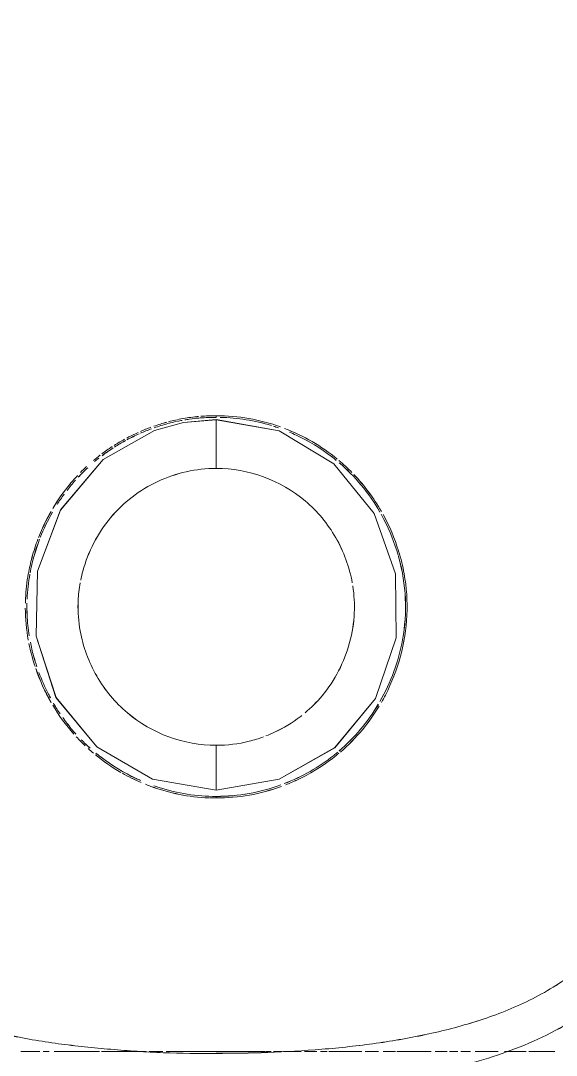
# Model space of a CAD drawing. Header units: millimetres. Extents: x -4000 to 187956, y -58990 to 162485.
# Drawn here: x 2788.2 to 2939.8, y 77824 to 78116.6 of the extents above; entities that cross this region are included whole.
import ezdxf

# ---------------------------------------------------------------- set-up
doc = ezdxf.new("R2010")
doc.units = ezdxf.units.MM
doc.layers.add('P-SANR-FIXT', color=6, linetype='Continuous', lineweight=9)

# ---------------------------------------------------------------- blocks, each defined once
blk = doc.blocks.new('WCPan-SquattingPan-Vitra-ArkitektSeries-5952 - CMPX502N-V873-FFS - TANG 1')
at = {"layer": 'P-SANR-FIXT', "color": 90}
for p, q in [((0, 54.66), (0, 54.89)), ((0, -53.21), (0, -52.99))]:
    blk.add_line(p, q, dxfattribs=at)
at = {"layer": 'P-SANR-FIXT', "color": 254}
for p, q in [((0, 54.43), (0, 54.66)), ((0, -52.99), (0, -52.76)), ((-49.94, -124.95), (-55.34, -124.95)), ((-47.3, -124.95), (-49.02, -124.95)), ((-33.03, -124.95), (-45.86, -124.95)), ((-19.91, -124.95), (-32.45, -124.95)), ((-15.07, -124.95), (-18.93, -124.95)), ((-12.54, -124.95), (-14.16, -124.95)), ((13.84, -124.95), (10.49, -124.95)), ((15.53, -124.95), (14.05, -124.95)), ((18.61, -124.95), (16.22, -124.95)), ((24.06, -124.95), (19.02, -124.95)), ((28.47, -124.95), (24.95, -124.95)), ((31.4, -124.95), (29.53, -124.95)), ((33.54, -124.95), (31.85, -124.95)), ((41.26, -124.95), (36.64, -124.95)), ((45.98, -124.95), (42.18, -124.95)), ((50.8, -124.95), (47.25, -124.95)), ((52.91, -124.95), (51.1, -124.95)), ((59.11, -124.95), (52.97, -124.95)), ((65.41, -124.95), (62.03, -124.95)), ((71.99, -124.95), (69.22, -124.95)), ((76.77, -124.95), (73.28, -124.95)), ((79.82, -124.95), (76.95, -124.95)), ((87.76, -124.95), (81.63, -124.95)), ((95.86, -124.95), (88.55, -124.95))]:
    blk.add_line(p, q, dxfattribs=at)
at = {"layer": 'P-SANR-FIXT', "color": 253}
for p, q in [((0, 40.86), (0, 39.97)), ((10.49, -124.95), (-12.54, -124.95)), ((36.64, -124.95), (33.54, -124.95)), ((60.87, -124.95), (59.11, -124.95)), ((68.38, -124.95), (66.03, -124.95))]:
    blk.add_line(p, q, dxfattribs=at)
at = {"layer": 'P-SANR-FIXT', "color": 250}
blk.add_line((0, -38.3), (0, -39.21), dxfattribs=at)
at = {"layer": 'P-SANR-FIXT', "color": 250, "flags": 128}
for points in [[(0, -51.01), (-18, -47.85), (-33.81, -38.73), (-45.36, -24.77), (-50.98, -7.48), (-50.58, 10.93), (-44.1, 28.22), (-31.97, 42.5), (-17.51, 50.68), (-9.27, 52.94), (0, 53.77)], [(0, 53.77), (17.8, 50.59), (33.31, 41.29), (44.67, 27.2), (50.77, 10.15), (50.96, -7.94), (45.09, -25.06), (33.56, -38.99), (17.83, -47.93), (0, -51.01)]]:
    blk.add_lwpolyline(points, dxfattribs=at)
at = {"layer": 'P-SANR-FIXT', "color": 250}
for points, knots in [([(0, -125.43), (-5, -125.49), (-12.48, -125.39), (-22.41, -124.89), (-29.83, -124.31), (-37.27, -123.6), (-44.72, -122.74), (-50.87, -121.81), (-55.74, -120.91), (-59.33, -120.14), (-62.99, -119.24), (-68.07, -117.83), (-74.48, -115.82), (-81.64, -113.31), (-87.62, -111.02), (-91.77, -109.17), (-94.76, -107.48), (-96.78, -106.05), (-98.24, -104.94), (-99.12, -104.27), (-100.05, -103.57), (-101.25, -102.65), (-103.13, -101.12), (-105.41, -99.11), (-107.97, -96.54), (-110.28, -93.84), (-112.35, -90.87), (-114.24, -87.67), (-115.87, -84.42), (-117.23, -81.3), (-118.22, -78.41), (-118.9, -75.6), (-119.29, -73.25), (-119.54, -71.34), (-119.72, -69.84), (-119.87, -68.43), (-120, -66.8), (-120.06, -64.86), (-120.01, -61.98), (-119.92, -57.74), (-119.79, -51.56), (-119.56, -44.17), (-119.28, -36.03), (-118.95, -27.84), (-118.59, -19.7), (-118.26, -12.58), (-117.96, -6.71), (-117.72, -2.21), (-117.5, 1.64), (-117.31, 4.76), (-117.15, 7.15), (-117.01, 9.49), (-116.84, 12.43), (-116.64, 15.92), (-116.42, 20.03), (-116.07, 25.77), (-115.47, 34.04), (-114.14, 47.68), (-112.11, 67.27), (-110.06, 86.83), (-108.18, 103.26), (-106.67, 115.71), (-105.33, 125.94), (-104.2, 133.91), (-103.34, 139.7), (-102.43, 145.49), (-101.12, 153.5), (-99.34, 163.8), (-97.05, 176.38), (-94.68, 188.88), (-92.31, 201.03), (-90, 212.53), (-87.84, 223.11), (-86.23, 230.87), (-85.05, 236.41), (-83.88, 241.7), (-82.46, 247.76), (-80.84, 254.24), (-78.81, 261.93), (-77.01, 268.32), (-75.69, 273.02), (-75.02, 275.49), (-74.56, 277.26), (-74.15, 278.85), (-73.68, 280.62), (-73.24, 282.3), (-72.87, 283.64), (-72.63, 284.48), (-72.45, 285.02), (-72.3, 285.45), (-72.14, 285.92), (-71.89, 286.73), (-71.61, 287.68), (-71.39, 288.44), (-71.19, 289.15), (-70.99, 289.81), (-70.78, 290.45), (-70.54, 291.12), (-70.31, 291.73), (-70.12, 292.19), (-70, 292.47), (-69.9, 292.68), (-69.81, 292.91), (-69.69, 293.2), (-69.48, 293.73), (-69.21, 294.51), (-68.87, 295.48), (-68.35, 296.82), (-67.67, 298.23), (-66.81, 299.51), (-66.22, 300.25), (-65.73, 300.82), (-65.18, 301.4), (-64.39, 302.23), (-62.85, 303.76), (-60.28, 306.11), (-57.41, 308.36), (-55.05, 309.93), (-53.28, 310.94), (-51.51, 311.78), (-49.1, 312.78), (-45.97, 313.77), (-42.63, 314.54), (-40.15, 315), (-38.69, 315.25), (-37.21, 315.49), (-35.25, 315.76), (-31.89, 316.08), (-27.44, 316.33), (-22.03, 316.49), (-17.03, 316.62), (-12.49, 316.73), (-6.63, 316.75), (-2.57, 316.65), (0, 316.53)], [-1, -1, -1, -1, -0.97619, -0.964286, -0.952381, -0.940476, -0.928571, -0.916667, -0.910714, -0.904762, -0.89881, -0.892857, -0.880952, -0.869048, -0.857143, -0.845238, -0.833333, -0.821429, -0.815476, -0.8125, -0.809524, -0.803571, -0.797619, -0.785714, -0.77381, -0.761905, -0.75, -0.738095, -0.72619, -0.714286, -0.702381, -0.690476, -0.678571, -0.672619, -0.666667, -0.660714, -0.654762, -0.642857, -0.630952, -0.619048, -0.607143, -0.595238, -0.583333, -0.571429, -0.559524, -0.547619, -0.541667, -0.535714, -0.529762, -0.526786, -0.52381, -0.520833, -0.517857, -0.511905, -0.505952, -0.5, -0.488095, -0.47619, -0.464286, -0.452381, -0.446429, -0.440476, -0.434524, -0.431548, -0.428571, -0.425595, -0.422619, -0.416667, -0.410714, -0.404762, -0.39881, -0.392857, -0.386905, -0.380952, -0.377976, -0.375, -0.369048, -0.363095, -0.357143, -0.345238, -0.339286, -0.33631, -0.333333, -0.330357, -0.327381, -0.321429, -0.315476, -0.309524, -0.303571, -0.297619, -0.291667, -0.285714, -0.279762, -0.27381, -0.267857, -0.261905, -0.255952, -0.25, -0.244048, -0.241071, -0.239583, -0.238095, -0.236607, -0.235119, -0.232143, -0.22619, -0.220238, -0.214286, -0.202381, -0.196429, -0.193452, -0.190476, -0.1875, -0.184524, -0.178571, -0.166667, -0.154762, -0.14881, -0.142857, -0.136905, -0.130952, -0.119048, -0.107143, -0.10119, -0.098214, -0.095238, -0.089286, -0.083333, -0.071429, -0.059524, -0.047619, -0.035714, -0.02381, 0, 0, 0, 0]), ([(0, 316.53), (2.91, 316.53), (6.67, 316.6), (12.05, 316.65), (15.78, 316.63), (19.02, 316.59), (22.17, 316.52), (26.02, 316.39), (29.65, 316.18), (32.43, 315.97), (35.05, 315.73), (38.5, 315.34), (42.85, 314.56), (47.23, 313.39), (53.07, 311.22), (57.92, 308.47), (61.86, 305.25), (64.35, 302.67), (66.36, 299.98), (67.87, 297.39), (69.31, 294.3), (71.09, 289.58), (72.44, 284.94), (74.31, 278.18), (75.35, 274.37), (76.39, 270.55), (77.43, 266.66), (78.4, 262.95), (79.53, 258.6), (80.69, 254.04), (81.77, 249.7), (82.65, 246.14), (83.4, 243.03), (84.12, 240.03), (84.75, 237.34), (85.32, 234.92), (85.95, 232.21), (86.76, 228.63), (87.71, 224.41), (88.64, 220.17), (89.87, 214.52), (91.35, 207.46), (93.07, 198.97), (94.73, 190.45), (96.86, 179.12), (99.36, 165), (102.12, 148.02), (104.65, 131.02), (106.98, 113.9), (109.11, 96.69), (111.04, 79.52), (112.5, 65.22), (113.57, 53.77), (114.33, 45.2), (115.05, 36.59), (115.7, 28.28), (116.28, 20.25), (116.81, 12.5), (117.3, 4.87), (117.66, -1.27), (117.9, -5.54), (118.03, -7.95), (118.14, -10.07), (118.26, -12.37), (118.42, -15.62), (118.57, -18.8), (118.75, -23.01), (118.92, -26.99), (119.12, -32.14), (119.32, -37.75), (119.51, -43.34), (119.65, -47.98), (119.77, -51.91), (119.89, -56.33), (119.96, -59.45), (119.98, -61.38), (119.99, -62.74), (119.98, -64.61), (119.93, -66.83), (119.8, -69.14), (119.54, -71.59), (119.12, -74.24), (118.24, -78.27), (116.41, -83.83), (112.76, -90.72), (107.63, -97.17), (101.68, -102.53), (95.49, -106.82), (88.77, -110.51), (81.78, -113.58), (72.42, -116.94), (60.19, -120.15), (47.82, -122.31), (37.67, -123.57), (27.33, -124.56), (14.48, -125.28), (4.67, -125.43), (0, -125.43)], [0, 0, 0, 0, 0.014706, 0.022059, 0.029412, 0.033088, 0.036765, 0.044118, 0.051471, 0.055147, 0.058824, 0.066176, 0.073529, 0.080882, 0.088235, 0.102941, 0.110294, 0.117647, 0.125, 0.132353, 0.139706, 0.147059, 0.161765, 0.165441, 0.169118, 0.172794, 0.176471, 0.180147, 0.183824, 0.191176, 0.198529, 0.205882, 0.213235, 0.220588, 0.227941, 0.231618, 0.235294, 0.242647, 0.25, 0.257353, 0.264706, 0.279412, 0.294118, 0.308824, 0.323529, 0.352941, 0.382353, 0.411765, 0.441176, 0.470588, 0.5, 0.529412, 0.544118, 0.558824, 0.573529, 0.588235, 0.601103, 0.613971, 0.626838, 0.639706, 0.64614, 0.649357, 0.652574, 0.659007, 0.665441, 0.678309, 0.684743, 0.691176, 0.69761, 0.704044, 0.707261, 0.710478, 0.713695, 0.716912, 0.723346, 0.726562, 0.729779, 0.736213, 0.742647, 0.749081, 0.755515, 0.761949, 0.768382, 0.78125, 0.794118, 0.806985, 0.819853, 0.832721, 0.845588, 0.858456, 0.871324, 0.897059, 0.922794, 0.935662, 0.948529, 0.974265, 1, 1, 1, 1]), ([(0, 41.15), (0, 41.3), (0, 41.95), (0, 44.06), (0, 48.22), (0, 51.92), (0, 53.77)], [0.1111111, 0.1111111, 0.1111111, 0.1111111, 0.2222222, 0.4444444, 0.7222222, 1, 1, 1, 1]), ([(-38.37, 8.4), (-38.2, 9.26), (-37.33, 12.88), (-34.93, 19.03), (-30.2, 26.21), (-24, 32.15), (-14.21, 38.05), (-5.7, 40), (0, 39.97)], [0.562003, 0.562003, 0.562003, 0.562003, 0.5833333, 0.6527778, 0.7222222, 0.7916667, 0.8611111, 1, 1, 1, 1]), ([(0, 39.97), (9.11, 40.02), (22.74, 35), (33.05, 22.57), (35.95, 16.35), (36.73, 14.21)], [0, 0, 0, 0, 0.2222222, 0.3333333, 0.3888889, 0.3888889, 0.3888889, 0.3888889]), ([(38.67, 6.73), (39.06, 4.22), (39.38, -1.18), (38.06, -9.36), (34.93, -17.36), (31.78, -22.14), (29.95, -24.33)], [0.4517712, 0.4517712, 0.4517712, 0.4517712, 0.5138889, 0.5833333, 0.6527778, 0.7222222, 0.7222222, 0.7222222, 0.7222222]), ([(0, -38.3), (-9.11, -38.35), (-22.74, -33.33), (-34.52, -19.12), (-38.63, -7.91), (-39.19, -0.71), (-39.12, 1.92)], [0, 0, 0, 0, 0.2222222, 0.3333333, 0.4444444, 0.5087572, 0.5087572, 0.5087572, 0.5087572]), ([(24.23, -29.9), (24.09, -30.01), (21.71, -31.86), (18.34, -33.89), (14.9, -35.35), (14.06, -35.68)], [0.78735206, 0.78735206, 0.78735206, 0.78735206, 0.79166667, 0.86111111, 0.88288344, 0.88288344, 0.88288344, 0.88288344]), ([(0, -51.01), (0, -49.62), (0, -47.56), (0, -45.13), (0, -43.48), (0, -42.06), (0, -40.89), (0, -40), (0, -39.62), (0, -39.48)], [0, 0, 0, 0, 0.2222222, 0.3333333, 0.4444444, 0.5555556, 0.6666667, 0.7777778, 0.8888889, 0.8888889, 0.8888889, 0.8888889]), ([(0, -136.38), (6.8, -136.38), (17.68, -136.15), (32.53, -135.12), (43.7, -133.93), (54.55, -132.3), (65.19, -130.16), (75.88, -127.3), (86.05, -123.75), (96.06, -119.21), (105.49, -113.48), (112.51, -107.69), (117.48, -102.37), (120.89, -97.97), (123.84, -93.23), (127.07, -86.68), (128.74, -81.46), (129.51, -77.95)], [0, 0, 0, 0, 0.142857, 0.214286, 0.285714, 0.357143, 0.428571, 0.5, 0.571429, 0.642857, 0.714286, 0.785714, 0.821429, 0.857143, 0.892857, 0.928571, 1, 1, 1, 1])]:
    blk.add_open_spline(points, degree=3, knots=knots, dxfattribs=at)
at = {"layer": 'P-SANR-FIXT', "color": 253}
for points in [[(-17.65, 51.91), (-16.44, 52.34), (-15.21, 52.72), (-13.96, 53.05)], [(-13.5, 52.7), (-12.75, 52.9), (-12, 53.08), (-11.25, 53.24)], [(-13.46, 53.18), (-12.15, 53.53), (-10.83, 53.82), (-9.49, 54.06)], [(-10.98, 53.3), (-10.54, 53.4), (-10.09, 53.48), (-9.64, 53.57)], [(-9.36, 54.08), (-7.91, 54.34), (-6.45, 54.54), (-4.98, 54.67)], [(-8.9, 53.7), (-8.49, 53.77), (-8.08, 53.83), (-7.66, 53.89)], [(-7.47, 53.92), (-6.59, 54.05), (-5.7, 54.15), (-4.82, 54.23)], [(-4.61, 54.25), (-3.08, 54.38), (-1.54, 54.44), (0, 54.43)], [(-4.4, 54.72), (-2.93, 54.84), (-1.47, 54.9), (0, 54.89)], [(0, 54.89), (6.2, 54.92), (12.37, 53.81), (18.2, 51.72)], [(15.62, 52.1), (10.93, 53.54), (6.06, 54.34), (1.16, 54.42)], [(-25.27, 48.09), (-24.13, 48.69), (-22.98, 49.25), (-21.81, 49.78)], [(-21.48, 50.42), (-20.49, 50.85), (-19.49, 51.25), (-18.48, 51.62)], [(-21.44, 49.94), (-20.41, 50.39), (-19.37, 50.81), (-18.32, 51.19)], [(-17.6, 51.45), (-16.31, 51.9), (-15, 52.3), (-13.68, 52.66)], [(19.36, 51.29), (24.74, 49.21), (29.81, 46.29), (34.27, 42.64)], [(-28.89, 46.5), (-27.94, 47.1), (-26.97, 47.67), (-25.98, 48.21)], [(-28.84, 46.01), (-27.8, 46.66), (-26.75, 47.28), (-25.67, 47.87)], [(-32.42, 44.08), (-31.45, 44.8), (-30.46, 45.5), (-29.44, 46.15)], [(-32.32, 43.59), (-31.3, 44.36), (-30.25, 45.09), (-29.18, 45.79)], [(-34.74, 42.24), (-34.14, 42.74), (-33.53, 43.24), (-32.9, 43.71)], [(34.74, 42.25), (36.02, 41.17), (37.25, 40.03), (38.42, 38.84)], [(-39.08, 37.49), (-38.21, 38.42), (-37.31, 39.32), (-36.38, 40.18)], [(-38.43, 38.84), (-37.87, 39.4), (-37.3, 39.95), (-36.73, 40.49)], [(38.95, 38.29), (41.95, 35.14), (44.58, 31.63), (46.75, 27.85)], [(-42.23, 33.77), (-41.48, 34.75), (-40.69, 35.7), (-39.87, 36.62)], [(-45.04, 29.79), (-44.42, 30.76), (-43.76, 31.72), (-43.08, 32.65)], [(-49.82, 20.43), (-48.84, 22.9), (-47.68, 25.31), (-46.36, 27.62)], [(47.23, 27), (49.03, 23.72), (50.5, 20.26), (51.61, 16.69)], [(-52.7, 10.42), (-52.09, 13.67), (-51.18, 16.87), (-50, 19.96)], [(36.73, 14.21), (37.51, 12.07), (38.11, 9.86), (38.52, 7.62)], [(-53.54, 3.04), (-53.44, 5.42), (-53.17, 7.79), (-52.75, 10.13)], [(-53.2, -8.54), (-53.73, -5.58), (-54.02, -2.57), (-54.05, 0.44)], [(-51.28, -16.07), (-51.99, -13.92), (-52.57, -11.73), (-53.01, -9.52)], [(-46.75, -26.18), (-48.5, -23.14), (-49.95, -19.93), (-51.09, -16.61)], [(29.95, -24.33), (28.5, -26.08), (26.88, -27.7), (25.14, -29.16)], [(-40.33, -35.12), (-42.56, -32.59), (-44.57, -29.85), (-46.3, -26.94)], [(-44.16, -29.46), (-44.83, -28.48), (-45.47, -27.47), (-46.07, -26.44)], [(34.79, -39.93), (39.18, -36.18), (42.93, -31.69), (45.9, -26.73)], [(-37.13, -38.43), (-37.99, -37.62), (-38.82, -36.77), (-39.62, -35.9)], [(-35.69, -39.14), (-36.55, -38.37), (-37.39, -37.57), (-38.2, -36.75)], [(13.37, -35.93), (12.05, -36.42), (10.7, -36.83), (9.33, -37.17)], [(-34.73, -40.58), (-35.25, -40.14), (-35.76, -39.7), (-36.26, -39.25)], [(-27.02, -45.97), (-29.54, -44.52), (-31.94, -42.87), (-34.19, -41.03)], [(19.28, -49.16), (24.31, -47.21), (29.05, -44.52), (33.28, -41.18)], [(-21.25, -48.85), (-23.07, -48.07), (-24.85, -47.19), (-26.58, -46.21)], [(-18.47, -49.95), (-18.99, -49.76), (-19.51, -49.56), (-20.03, -49.35)], [(0, -52.76), (6.24, -52.8), (12.46, -51.66), (18.32, -49.52)], [(-2.14, -53.18), (-7.71, -52.98), (-13.23, -51.86), (-18.47, -49.95)], [(0, -52.76), (-5.49, -52.79), (-10.96, -51.92), (-16.18, -50.25)], [(18.48, -49.95), (12.57, -52.11), (6.3, -53.25), (0, -53.21)], [(0, -53.21), (-0.62, -53.22), (-1.25, -53.21), (-1.87, -53.19)]]:
    blk.add_open_spline(points, degree=3, dxfattribs=at)
for points, knots in [([(-25.35, 48.56), (-24.52, 49), (-23.43, 49.54), (-22.32, 50.05), (-22.06, 50.16)], [0.84458754, 0.84458754, 0.84458754, 0.84458754, 0.86111111, 0.8661192, 0.8661192, 0.8661192, 0.8661192]), ([(32.79, 43.23), (32.73, 43.27), (29.59, 45.68), (25.58, 48.1), (21.4, 49.96), (20.77, 50.23)], [0.79040659, 0.79040659, 0.79040659, 0.79040659, 0.79166667, 0.86111111, 0.87323615, 0.87323615, 0.87323615, 0.87323615]), ([(46.36, 27.62), (44.81, 30.32), (41.33, 35.34), (37.05, 39.67), (34.8, 41.59)], [0.6666667, 0.6666667, 0.6666667, 0.6666667, 0.7222222, 0.7750253, 0.7750253, 0.7750253, 0.7750253]), ([(-46.25, 28.69), (-44.81, 31.11), (-42.56, 34.31), (-39.97, 37.22), (-39.23, 38.01)], [0.672466, 0.672466, 0.672466, 0.672466, 0.72222222, 0.74136806, 0.74136806, 0.74136806, 0.74136806]), ([(-50.3, 20.43), (-49.59, 22.25), (-48.45, 24.75), (-47.14, 27.16), (-46.75, 27.84)], [0.61823558, 0.61823558, 0.61823558, 0.61823558, 0.65277778, 0.66666667, 0.66666667, 0.66666667, 0.66666667]), ([(51.51, 15.43), (50.5, 18.93), (48.94, 22.85), (46.96, 26.55), (46.69, 27.03)], [0.58794917, 0.58794917, 0.58794917, 0.58794917, 0.65277778, 0.66267482, 0.66267482, 0.66267482, 0.66267482]), ([(-53.19, 10.27), (-52.91, 11.79), (-52.16, 15.08), (-51.12, 18.29), (-50.47, 19.99)], [0.55594752, 0.55594752, 0.55594752, 0.55594752, 0.58333333, 0.61544224, 0.61544224, 0.61544224, 0.61544224]), ([(46.35, -25.95), (49.46, -20.54), (53.01, -10.87), (53.99, 3.19), (52.71, 11.11), (51.62, 15.05), (51.56, 15.24)], [0.3333333, 0.3333333, 0.3333333, 0.3333333, 0.4444444, 0.5138889, 0.5833333, 0.5867363, 0.5867363, 0.5867363, 0.5867363]), ([(51.65, 16.58), (52.29, 14.49), (53.74, 8.54), (54.45, -1.53), (52.56, -13.24), (49.4, -21.34), (47.14, -25.49), (46.75, -26.17)], [0.4058126, 0.4058126, 0.4058126, 0.4058126, 0.4444444, 0.5138889, 0.5833333, 0.6527778, 0.6666667, 0.6666667, 0.6666667, 0.6666667]), ([(-54.04, 1.92), (-54.03, 2.34), (-53.94, 5.12), (-53.62, 7.88), (-53.2, 10.2)], [0.50638549, 0.50638549, 0.50638549, 0.50638549, 0.51388889, 0.55555556, 0.55555556, 0.55555556, 0.55555556]), ([(-39.12, 1.92), (-39.11, 2.13), (-39.04, 4.04), (-38.82, 5.95), (-38.52, 7.63)], [0.50875715, 0.50875715, 0.50875715, 0.50875715, 0.51388889, 0.55555556, 0.55555556, 0.55555556, 0.55555556]), ([(-52.95, -7.31), (-53.25, -5.39), (-53.57, -2.31), (-53.6, 0.78), (-53.58, 1.91)], [-0.54865698, -0.54865698, -0.54865698, -0.54865698, -0.51388889, -0.49357313, -0.49357313, -0.49357313, -0.49357313]), ([(-50.77, -16.13), (-51.11, -15.1), (-51.82, -12.79), (-52.37, -10.44), (-52.62, -9.14)], [-0.60269505, -0.60269505, -0.60269505, -0.60269505, -0.58333333, -0.55966892, -0.55966892, -0.55966892, -0.55966892]), ([(-46.92, -24.93), (-47.11, -24.59), (-48.36, -22.24), (-49.43, -19.81), (-50.22, -17.69)], [-0.6597448, -0.6597448, -0.6597448, -0.6597448, -0.65277778, -0.61248534, -0.61248534, -0.61248534, -0.61248534]), ([(46.14, -27.22), (44.72, -29.57), (41.42, -34.23), (37.41, -38.29), (35.16, -40.21)], [0.6738242, 0.6738242, 0.6738242, 0.6738242, 0.7222222, 0.7745157, 0.7745157, 0.7745157, 0.7745157]), ([(-39.73, -35.12), (-40.17, -34.63), (-41.47, -33.12), (-42.69, -31.55), (-43.46, -30.47)], [-0.73399178, -0.73399178, -0.73399178, -0.73399178, -0.72222222, -0.69857426, -0.69857426, -0.69857426, -0.69857426]), ([(34.74, -40.57), (34.14, -41.07), (30.46, -44.02), (25.41, -47.07), (20.74, -49.07), (19.68, -49.49)], [0.7777778, 0.7777778, 0.7777778, 0.7777778, 0.7916667, 0.8611111, 0.8813171, 0.8813171, 0.8813171, 0.8813171]), ([(-21.47, -48.25), (-21.86, -48.08), (-25.8, -46.3), (-29.59, -44.02), (-32.73, -41.6), (-32.78, -41.56)], [-0.8687093, -0.8687093, -0.8687093, -0.8687093, -0.86111111, -0.79166667, -0.79044877, -0.79044877, -0.79044877, -0.79044877])]:
    blk.add_open_spline(points, degree=3, knots=knots, dxfattribs=at)
at = {"layer": 'P-SANR-FIXT', "color": 254}
for points in [[(17.66, 51.43), (17.17, 51.6), (16.67, 51.77), (16.18, 51.92)], [(-34.45, 41.9), (-34.06, 42.22), (-33.67, 42.54), (-33.28, 42.85)], [(0, 40.86), (0, 40.9), (0, 40.99), (0, 41.15)], [(34, 42.26), (33.6, 42.59), (33.2, 42.91), (32.79, 43.23)], [(-32.78, -41.56), (-33.22, -41.22), (-33.66, -40.87), (-34.09, -40.51)], [(0, -39.48), (0, -39.34), (0, -39.25), (0, -39.21)], [(33.28, -41.18), (33.67, -40.87), (34.06, -40.55), (34.44, -40.23)], [(-16.18, -50.25), (-16.67, -50.09), (-17.16, -49.93), (-17.65, -49.76)]]:
    blk.add_open_spline(points, degree=3, dxfattribs=at)
at = {"layer": 'P-SANR-FIXT', "color": 250}
blk.add_open_spline([(9.33, -37.17), (6.29, -37.93), (3.15, -38.32), (0, -38.3)], degree=3, dxfattribs=at)
blk = doc.blocks.new('CMF2_NHAXUONG_A_rvt-1-FFS - TANG 1')
at = {"layer": 'P-SANR-FIXT', "color": 90}
for p, q in [((2843.54, 78004.66), (2843.54, 78004.89)), ((2843.54, 77896.79), (2843.54, 77897.02))]:
    blk.add_line(p, q, dxfattribs=at)
at = {"layer": 'P-SANR-FIXT', "color": 254}
for p, q in [((2843.54, 78004.43), (2843.54, 78004.66)), ((2843.54, 77897.02), (2843.54, 77897.25)), ((2793.6, 77825.05), (2788.2, 77825.05)), ((2796.23, 77825.05), (2794.51, 77825.05)), ((2810.51, 77825.05), (2797.68, 77825.05)), ((2823.63, 77825.05), (2811.08, 77825.05)), ((2828.47, 77825.05), (2824.6, 77825.05)), ((2831, 77825.05), (2829.38, 77825.05)), ((2857.38, 77825.05), (2854.02, 77825.05)), ((2859.06, 77825.05), (2857.59, 77825.05)), ((2862.14, 77825.05), (2859.76, 77825.05)), ((2867.59, 77825.05), (2862.55, 77825.05)), ((2872.01, 77825.05), (2868.49, 77825.05)), ((2874.93, 77825.05), (2873.07, 77825.05)), ((2877.08, 77825.05), (2875.39, 77825.05)), ((2884.79, 77825.05), (2880.18, 77825.05)), ((2889.51, 77825.05), (2885.71, 77825.05)), ((2894.34, 77825.05), (2890.79, 77825.05)), ((2896.45, 77825.05), (2894.63, 77825.05)), ((2902.64, 77825.05), (2896.5, 77825.05)), ((2908.95, 77825.05), (2905.57, 77825.05)), ((2915.53, 77825.05), (2912.76, 77825.05)), ((2920.31, 77825.05), (2916.82, 77825.05)), ((2923.36, 77825.05), (2920.48, 77825.05)), ((2931.3, 77825.05), (2925.16, 77825.05)), ((2939.39, 77825.05), (2932.09, 77825.05))]:
    blk.add_line(p, q, dxfattribs=at)
at = {"layer": 'P-SANR-FIXT', "color": 253}
for p, q in [((2843.54, 77990.86), (2843.54, 77989.98)), ((2854.02, 77825.05), (2831, 77825.05)), ((2880.18, 77825.05), (2877.08, 77825.05)), ((2904.41, 77825.05), (2902.64, 77825.05)), ((2911.92, 77825.05), (2909.57, 77825.05))]:
    blk.add_line(p, q, dxfattribs=at)
at = {"layer": 'P-SANR-FIXT', "color": 250}
blk.add_line((2843.54, 77911.71), (2843.54, 77910.79), dxfattribs=at)
at = {"layer": 'P-SANR-FIXT', "color": 250, "flags": 128}
for points in [[(2843.54, 77898.99), (2825.54, 77902.15), (2809.73, 77911.27), (2798.17, 77925.24), (2792.56, 77942.52), (2792.95, 77960.93), (2799.44, 77978.23), (2811.57, 77992.5), (2826.03, 78000.69), (2834.26, 78002.95), (2843.54, 78003.78)], [(2843.54, 78003.78), (2861.34, 78000.6), (2876.85, 77991.29), (2888.21, 77977.21), (2894.3, 77960.16), (2894.5, 77942.06), (2888.63, 77924.95), (2877.1, 77911.02), (2861.37, 77902.07), (2843.54, 77898.99)]]:
    blk.add_lwpolyline(points, dxfattribs=at)
at = {"layer": 'P-SANR-FIXT', "color": 250}
for points, knots in [([(2843.54, 77824.58), (2838.54, 77824.51), (2831.06, 77824.61), (2821.13, 77825.11), (2813.71, 77825.69), (2806.27, 77826.41), (2798.82, 77827.27), (2792.67, 77828.19), (2787.8, 77829.1), (2784.21, 77829.86), (2780.54, 77830.77), (2775.47, 77832.18), (2769.06, 77834.18), (2761.9, 77836.7), (2755.92, 77838.99), (2751.77, 77840.83), (2748.78, 77842.53), (2746.75, 77843.96), (2745.3, 77845.06), (2744.42, 77845.73), (2743.48, 77846.44), (2742.28, 77847.36), (2740.41, 77848.88), (2738.13, 77850.89), (2735.56, 77853.47), (2733.26, 77856.17), (2731.18, 77859.13), (2729.3, 77862.33), (2727.67, 77865.58), (2726.31, 77868.7), (2725.32, 77871.59), (2724.64, 77874.41), (2724.25, 77876.75), (2724, 77878.66), (2723.82, 77880.16), (2723.67, 77881.57), (2723.54, 77883.2), (2723.48, 77885.14), (2723.53, 77888.02), (2723.61, 77892.26), (2723.75, 77898.44), (2723.97, 77905.84), (2724.26, 77913.97), (2724.59, 77922.17), (2724.94, 77930.3), (2725.27, 77937.42), (2725.57, 77943.29), (2725.82, 77947.8), (2726.04, 77951.64), (2726.23, 77954.76), (2726.38, 77957.16), (2726.53, 77959.5), (2726.7, 77962.44), (2726.89, 77965.92), (2727.12, 77970.04), (2727.47, 77975.77), (2728.07, 77984.04), (2729.4, 77997.69), (2731.43, 78017.27), (2733.48, 78036.83), (2735.35, 78053.27), (2736.86, 78065.71), (2738.21, 78075.94), (2739.33, 78083.92), (2740.19, 78089.7), (2741.1, 78095.5), (2742.41, 78103.5), (2744.19, 78113.8), (2746.48, 78126.38), (2748.85, 78138.89), (2751.23, 78151.04), (2753.53, 78162.54), (2755.7, 78173.11), (2757.31, 78180.87), (2758.48, 78186.42), (2759.66, 78191.7), (2761.08, 78197.76), (2762.7, 78204.25), (2764.73, 78211.93), (2766.53, 78218.32), (2767.85, 78223.03), (2768.52, 78225.49), (2768.98, 78227.26), (2769.39, 78228.85), (2769.85, 78230.62), (2770.3, 78232.31), (2770.66, 78233.64), (2770.91, 78234.49), (2771.09, 78235.03), (2771.23, 78235.45), (2771.4, 78235.92), (2771.65, 78236.73), (2771.93, 78237.69), (2772.15, 78238.45), (2772.35, 78239.16), (2772.55, 78239.81), (2772.76, 78240.46), (2772.99, 78241.13), (2773.23, 78241.73), (2773.42, 78242.19), (2773.54, 78242.47), (2773.63, 78242.69), (2773.73, 78242.91), (2773.85, 78243.21), (2774.05, 78243.74), (2774.33, 78244.52), (2774.67, 78245.49), (2775.19, 78246.83), (2775.87, 78248.23), (2776.73, 78249.51), (2777.32, 78250.26), (2777.81, 78250.82), (2778.36, 78251.41), (2779.15, 78252.23), (2780.69, 78253.77), (2783.26, 78256.12), (2786.13, 78258.37), (2788.49, 78259.94), (2790.26, 78260.95), (2792.02, 78261.79), (2794.44, 78262.78), (2797.57, 78263.78), (2800.91, 78264.54), (2803.38, 78265.01), (2804.84, 78265.25), (2806.33, 78265.5), (2808.29, 78265.76), (2811.65, 78266.08), (2816.1, 78266.34), (2821.51, 78266.49), (2826.51, 78266.62), (2831.05, 78266.73), (2836.91, 78266.75), (2840.97, 78266.66), (2843.54, 78266.54)], [-1, -1, -1, -1, -0.97619, -0.964286, -0.952381, -0.940476, -0.928571, -0.916667, -0.910714, -0.904762, -0.89881, -0.892857, -0.880952, -0.869048, -0.857143, -0.845238, -0.833333, -0.821429, -0.815476, -0.8125, -0.809524, -0.803571, -0.797619, -0.785714, -0.77381, -0.761905, -0.75, -0.738095, -0.72619, -0.714286, -0.702381, -0.690476, -0.678571, -0.672619, -0.666667, -0.660714, -0.654762, -0.642857, -0.630952, -0.619048, -0.607143, -0.595238, -0.583333, -0.571429, -0.559524, -0.547619, -0.541667, -0.535714, -0.529762, -0.526786, -0.52381, -0.520833, -0.517857, -0.511905, -0.505952, -0.5, -0.488095, -0.47619, -0.464286, -0.452381, -0.446429, -0.440476, -0.434524, -0.431548, -0.428571, -0.425595, -0.422619, -0.416667, -0.410714, -0.404762, -0.39881, -0.392857, -0.386905, -0.380952, -0.377976, -0.375, -0.369048, -0.363095, -0.357143, -0.345238, -0.339286, -0.33631, -0.333333, -0.330357, -0.327381, -0.321429, -0.315476, -0.309524, -0.303571, -0.297619, -0.291667, -0.285714, -0.279762, -0.27381, -0.267857, -0.261905, -0.255952, -0.25, -0.244048, -0.241071, -0.239583, -0.238095, -0.236607, -0.235119, -0.232143, -0.22619, -0.220238, -0.214286, -0.202381, -0.196429, -0.193452, -0.190476, -0.1875, -0.184524, -0.178571, -0.166667, -0.154762, -0.14881, -0.142857, -0.136905, -0.130952, -0.119048, -0.107143, -0.10119, -0.098214, -0.095238, -0.089286, -0.083333, -0.071429, -0.059524, -0.047619, -0.035714, -0.02381, 0, 0, 0, 0]), ([(2843.54, 78266.54), (2846.45, 78266.54), (2850.2, 78266.6), (2855.59, 78266.65), (2859.32, 78266.64), (2862.55, 78266.59), (2865.7, 78266.52), (2869.55, 78266.39), (2873.19, 78266.18), (2875.96, 78265.97), (2878.59, 78265.74), (2882.04, 78265.35), (2886.38, 78264.57), (2890.77, 78263.39), (2896.6, 78261.23), (2901.45, 78258.48), (2905.4, 78255.26), (2907.88, 78252.67), (2909.9, 78249.99), (2911.41, 78247.4), (2912.85, 78244.3), (2914.63, 78239.59), (2915.98, 78234.94), (2917.84, 78228.18), (2918.89, 78224.37), (2919.92, 78220.55), (2920.96, 78216.67), (2921.94, 78212.96), (2923.07, 78208.6), (2924.23, 78204.05), (2925.31, 78199.7), (2926.18, 78196.14), (2926.94, 78193.03), (2927.65, 78190.04), (2928.29, 78187.35), (2928.85, 78184.93), (2929.48, 78182.21), (2930.3, 78178.63), (2931.25, 78174.41), (2932.18, 78170.17), (2933.4, 78164.53), (2934.89, 78157.46), (2936.61, 78148.97), (2938.27, 78140.46), (2940.4, 78129.13), (2942.89, 78115), (2945.65, 78098.03), (2948.19, 78081.02), (2950.52, 78063.91), (2952.65, 78046.7), (2954.58, 78029.53), (2956.03, 78015.22), (2957.11, 78003.77), (2957.87, 77995.2), (2958.59, 77986.6), (2959.24, 77978.28), (2959.82, 77970.26), (2960.35, 77962.51), (2960.84, 77954.88), (2961.2, 77948.74), (2961.44, 77944.46), (2961.57, 77942.05), (2961.68, 77939.94), (2961.79, 77937.64), (2961.95, 77934.38), (2962.1, 77931.21), (2962.29, 77927), (2962.45, 77923.01), (2962.66, 77917.86), (2962.86, 77912.25), (2963.04, 77906.66), (2963.19, 77902.02), (2963.3, 77898.09), (2963.43, 77893.67), (2963.5, 77890.56), (2963.52, 77888.62), (2963.53, 77887.26), (2963.52, 77885.4), (2963.47, 77883.18), (2963.33, 77880.87), (2963.08, 77878.42), (2962.65, 77875.76), (2961.77, 77871.73), (2959.95, 77866.18), (2956.3, 77859.29), (2951.16, 77852.83), (2945.21, 77847.47), (2939.02, 77843.18), (2932.3, 77839.49), (2925.32, 77836.42), (2915.95, 77833.06), (2903.73, 77829.85), (2891.35, 77827.7), (2881.21, 77826.43), (2870.86, 77825.44), (2858.01, 77824.72), (2848.21, 77824.58), (2843.54, 77824.58)], [0, 0, 0, 0, 0.014706, 0.022059, 0.029412, 0.033088, 0.036765, 0.044118, 0.051471, 0.055147, 0.058824, 0.066176, 0.073529, 0.080882, 0.088235, 0.102941, 0.110294, 0.117647, 0.125, 0.132353, 0.139706, 0.147059, 0.161765, 0.165441, 0.169118, 0.172794, 0.176471, 0.180147, 0.183824, 0.191176, 0.198529, 0.205882, 0.213235, 0.220588, 0.227941, 0.231618, 0.235294, 0.242647, 0.25, 0.257353, 0.264706, 0.279412, 0.294118, 0.308824, 0.323529, 0.352941, 0.382353, 0.411765, 0.441176, 0.470588, 0.5, 0.529412, 0.544118, 0.558824, 0.573529, 0.588235, 0.601103, 0.613971, 0.626838, 0.639706, 0.64614, 0.649357, 0.652574, 0.659007, 0.665441, 0.678309, 0.684743, 0.691176, 0.69761, 0.704044, 0.707261, 0.710478, 0.713695, 0.716912, 0.723346, 0.726562, 0.729779, 0.736213, 0.742647, 0.749081, 0.755515, 0.761949, 0.768382, 0.78125, 0.794118, 0.806985, 0.819853, 0.832721, 0.845588, 0.858456, 0.871324, 0.897059, 0.922794, 0.935662, 0.948529, 0.974265, 1, 1, 1, 1]), ([(2843.54, 77991.15), (2843.54, 77991.31), (2843.54, 77991.95), (2843.54, 77994.07), (2843.54, 77998.23), (2843.54, 78001.92), (2843.54, 78003.78)], [0.1111111, 0.1111111, 0.1111111, 0.1111111, 0.2222222, 0.4444444, 0.7222222, 1, 1, 1, 1]), ([(2805.17, 77958.41), (2805.34, 77959.26), (2806.2, 77962.89), (2808.61, 77969.03), (2813.34, 77976.22), (2819.53, 77982.15), (2829.33, 77988.06), (2837.84, 77990.01), (2843.54, 77989.98)], [0.562003, 0.562003, 0.562003, 0.562003, 0.5833333, 0.6527778, 0.7222222, 0.7916667, 0.8611111, 1, 1, 1, 1]), ([(2843.54, 77989.98), (2852.65, 77990.03), (2866.28, 77985), (2876.59, 77972.57), (2879.48, 77966.35), (2880.27, 77964.21)], [0, 0, 0, 0, 0.2222222, 0.3333333, 0.3888889, 0.3888889, 0.3888889, 0.3888889]), ([(2882.21, 77956.74), (2882.6, 77954.22), (2882.91, 77948.82), (2881.59, 77940.64), (2878.47, 77932.65), (2875.31, 77927.86), (2873.49, 77925.67)], [0.4517712, 0.4517712, 0.4517712, 0.4517712, 0.5138889, 0.5833333, 0.6527778, 0.7222222, 0.7222222, 0.7222222, 0.7222222]), ([(2843.54, 77911.71), (2834.42, 77911.66), (2820.8, 77916.68), (2809.02, 77930.89), (2804.9, 77942.09), (2804.34, 77949.29), (2804.42, 77951.92)], [0, 0, 0, 0, 0.2222222, 0.3333333, 0.4444444, 0.5087572, 0.5087572, 0.5087572, 0.5087572]), ([(2867.77, 77920.11), (2867.63, 77920), (2865.24, 77918.15), (2861.87, 77916.12), (2858.43, 77914.65), (2857.6, 77914.33)], [0.78735206, 0.78735206, 0.78735206, 0.78735206, 0.79166667, 0.86111111, 0.88288344, 0.88288344, 0.88288344, 0.88288344]), ([(2843.54, 77898.99), (2843.54, 77900.38), (2843.54, 77902.44), (2843.54, 77904.88), (2843.54, 77906.52), (2843.54, 77907.95), (2843.54, 77909.11), (2843.54, 77910), (2843.54, 77910.39), (2843.54, 77910.53)], [0, 0, 0, 0, 0.2222222, 0.3333333, 0.4444444, 0.5555556, 0.6666667, 0.7777778, 0.8888889, 0.8888889, 0.8888889, 0.8888889]), ([(2843.54, 77813.63), (2850.34, 77813.63), (2861.21, 77813.86), (2876.07, 77814.89), (2887.23, 77816.08), (2898.09, 77817.7), (2908.72, 77819.85), (2919.42, 77822.71), (2929.59, 77826.25), (2939.6, 77830.8), (2949.03, 77836.53), (2956.04, 77842.32), (2961.02, 77847.64), (2964.42, 77852.03), (2967.38, 77856.77), (2970.61, 77863.33), (2972.28, 77868.55), (2973.04, 77872.05)], [0, 0, 0, 0, 0.142857, 0.214286, 0.285714, 0.357143, 0.428571, 0.5, 0.571429, 0.642857, 0.714286, 0.785714, 0.821429, 0.857143, 0.892857, 0.928571, 1, 1, 1, 1])]:
    blk.add_open_spline(points, degree=3, knots=knots, dxfattribs=at)
at = {"layer": 'P-SANR-FIXT', "color": 253}
for points in [[(2825.89, 78001.92), (2827.1, 78002.34), (2828.33, 78002.72), (2829.57, 78003.06)], [(2830.04, 78002.71), (2830.78, 78002.9), (2831.54, 78003.08), (2832.29, 78003.25)], [(2830.07, 78003.19), (2831.39, 78003.53), (2832.71, 78003.82), (2834.04, 78004.06)], [(2832.55, 78003.3), (2833, 78003.4), (2833.45, 78003.49), (2833.9, 78003.57)], [(2834.18, 78004.09), (2835.63, 78004.34), (2837.09, 78004.54), (2838.56, 78004.68)], [(2834.63, 78003.7), (2835.05, 78003.77), (2835.46, 78003.84), (2835.87, 78003.9)], [(2836.07, 78003.93), (2836.95, 78004.05), (2837.83, 78004.15), (2838.72, 78004.23)], [(2838.93, 78004.25), (2840.46, 78004.38), (2842, 78004.44), (2843.54, 78004.43)], [(2839.14, 78004.73), (2840.6, 78004.84), (2842.07, 78004.9), (2843.54, 78004.89)], [(2843.54, 78004.89), (2849.74, 78004.93), (2855.91, 78003.82), (2861.73, 78001.73)], [(2859.15, 78002.1), (2854.47, 78003.54), (2849.6, 78004.34), (2844.7, 78004.43)], [(2822.06, 78000.42), (2823.05, 78000.85), (2824.05, 78001.25), (2825.06, 78001.62)], [(2822.1, 77999.95), (2823.13, 78000.39), (2824.17, 78000.81), (2825.22, 78001.2)], [(2825.94, 78001.45), (2827.23, 78001.9), (2828.54, 78002.31), (2829.86, 78002.66)], [(2862.89, 78001.29), (2868.28, 77999.22), (2873.35, 77996.3), (2877.8, 77992.64)], [(2814.64, 77996.51), (2815.6, 77997.11), (2816.57, 77997.68), (2817.55, 77998.22)], [(2814.7, 77996.01), (2815.73, 77996.67), (2816.79, 77997.29), (2817.86, 77997.87)], [(2818.27, 77998.09), (2819.4, 77998.7), (2820.56, 77999.26), (2821.73, 77999.78)], [(2811.12, 77994.08), (2812.09, 77994.81), (2813.08, 77995.5), (2814.1, 77996.16)], [(2811.22, 77993.59), (2812.24, 77994.36), (2813.29, 77995.1), (2814.36, 77995.79)], [(2808.8, 77992.25), (2809.4, 77992.75), (2810.01, 77993.24), (2810.63, 77993.72)], [(2878.27, 77992.25), (2879.55, 77991.18), (2880.78, 77990.04), (2881.96, 77988.84)], [(2804.46, 77987.5), (2805.32, 77988.42), (2806.22, 77989.32), (2807.15, 77990.19)], [(2805.11, 77988.85), (2805.67, 77989.41), (2806.23, 77989.96), (2806.81, 77990.49)], [(2882.49, 77988.3), (2885.49, 77985.15), (2888.11, 77981.63), (2890.29, 77977.85)], [(2801.3, 77983.78), (2802.06, 77984.75), (2802.84, 77985.7), (2803.66, 77986.62)], [(2798.5, 77979.79), (2799.12, 77980.77), (2799.78, 77981.72), (2800.46, 77982.66)], [(2793.72, 77970.43), (2794.7, 77972.91), (2795.86, 77975.31), (2797.18, 77977.62)], [(2890.77, 77977), (2892.57, 77973.73), (2894.04, 77970.27), (2895.15, 77966.7)], [(2790.84, 77960.42), (2791.44, 77963.67), (2792.35, 77966.87), (2793.54, 77969.96)], [(2880.27, 77964.21), (2881.05, 77962.07), (2881.65, 77959.86), (2882.06, 77957.62)], [(2789.99, 77953.05), (2790.1, 77955.42), (2790.36, 77957.79), (2790.79, 77960.13)], [(2790.34, 77941.47), (2789.8, 77944.43), (2789.52, 77947.43), (2789.49, 77950.44)], [(2792.26, 77933.93), (2791.55, 77936.08), (2790.97, 77938.27), (2790.52, 77940.49)], [(2796.79, 77923.83), (2795.04, 77926.87), (2793.58, 77930.08), (2792.44, 77933.39)], [(2873.49, 77925.67), (2872.03, 77923.93), (2870.42, 77922.31), (2868.68, 77920.85)], [(2803.21, 77914.89), (2800.97, 77917.41), (2798.97, 77920.16), (2797.24, 77923.06)], [(2799.38, 77920.54), (2798.71, 77921.53), (2798.07, 77922.54), (2797.47, 77923.57)], [(2878.33, 77910.08), (2882.72, 77913.83), (2886.47, 77918.31), (2889.43, 77923.28)], [(2806.41, 77911.57), (2805.55, 77912.39), (2804.72, 77913.23), (2803.92, 77914.1)], [(2807.84, 77910.86), (2806.98, 77911.63), (2806.15, 77912.43), (2805.34, 77913.25)], [(2856.91, 77914.07), (2855.59, 77913.59), (2854.24, 77913.17), (2852.87, 77912.83)], [(2808.8, 77909.43), (2808.29, 77909.86), (2807.78, 77910.31), (2807.28, 77910.76)], [(2816.52, 77904.04), (2814, 77905.49), (2811.6, 77907.14), (2809.35, 77908.98)], [(2862.82, 77900.85), (2867.85, 77902.79), (2872.59, 77905.48), (2876.81, 77908.83)], [(2822.29, 77901.16), (2820.46, 77901.94), (2818.68, 77902.82), (2816.95, 77903.79)], [(2825.06, 77900.06), (2824.54, 77900.25), (2824.03, 77900.45), (2823.51, 77900.65)], [(2843.54, 77897.25), (2849.78, 77897.21), (2855.99, 77898.34), (2861.85, 77900.49)], [(2841.4, 77896.82), (2835.82, 77897.03), (2830.3, 77898.14), (2825.06, 77900.06)], [(2843.54, 77897.25), (2838.05, 77897.21), (2832.58, 77898.09), (2827.36, 77899.75)], [(2862.01, 77900.06), (2856.11, 77897.9), (2849.84, 77896.75), (2843.54, 77896.79)], [(2843.54, 77896.79), (2842.91, 77896.79), (2842.29, 77896.8), (2841.66, 77896.81)]]:
    blk.add_open_spline(points, degree=3, dxfattribs=at)
for points, knots in [([(2818.19, 77998.56), (2819.02, 77999), (2820.11, 77999.54), (2821.22, 78000.05), (2821.48, 78000.17)], [0.84458754, 0.84458754, 0.84458754, 0.84458754, 0.86111111, 0.8661192, 0.8661192, 0.8661192, 0.8661192]), ([(2876.33, 77993.23), (2876.27, 77993.27), (2873.13, 77995.69), (2869.12, 77998.11), (2864.94, 77999.97), (2864.31, 78000.23)], [0.79040659, 0.79040659, 0.79040659, 0.79040659, 0.79166667, 0.86111111, 0.87323615, 0.87323615, 0.87323615, 0.87323615]), ([(2889.89, 77977.62), (2888.34, 77980.33), (2884.87, 77985.35), (2880.59, 77989.68), (2878.34, 77991.6)], [0.6666667, 0.6666667, 0.6666667, 0.6666667, 0.7222222, 0.7750253, 0.7750253, 0.7750253, 0.7750253]), ([(2797.28, 77978.7), (2798.73, 77981.12), (2800.98, 77984.31), (2803.57, 77987.23), (2804.31, 77988.01)], [0.672466, 0.672466, 0.672466, 0.672466, 0.72222222, 0.74136806, 0.74136806, 0.74136806, 0.74136806]), ([(2793.24, 77970.43), (2793.95, 77972.25), (2795.08, 77974.76), (2796.39, 77977.17), (2796.79, 77977.85)], [0.61823558, 0.61823558, 0.61823558, 0.61823558, 0.65277778, 0.66666667, 0.66666667, 0.66666667, 0.66666667]), ([(2895.05, 77965.44), (2894.04, 77968.94), (2892.48, 77972.85), (2890.49, 77976.55), (2890.22, 77977.04)], [0.58794917, 0.58794917, 0.58794917, 0.58794917, 0.65277778, 0.66267482, 0.66267482, 0.66267482, 0.66267482]), ([(2790.35, 77960.27), (2790.63, 77961.8), (2791.37, 77965.08), (2792.42, 77968.29), (2793.07, 77969.99)], [0.55594752, 0.55594752, 0.55594752, 0.55594752, 0.58333333, 0.61544224, 0.61544224, 0.61544224, 0.61544224]), ([(2889.89, 77924.06), (2893, 77929.46), (2896.54, 77939.13), (2897.53, 77953.19), (2896.25, 77961.12), (2895.15, 77965.06), (2895.1, 77965.24)], [0.3333333, 0.3333333, 0.3333333, 0.3333333, 0.4444444, 0.5138889, 0.5833333, 0.5867363, 0.5867363, 0.5867363, 0.5867363]), ([(2895.18, 77966.59), (2895.83, 77964.5), (2897.28, 77958.54), (2897.98, 77948.47), (2896.1, 77936.77), (2892.94, 77928.66), (2890.68, 77924.52), (2890.29, 77923.83)], [0.4058126, 0.4058126, 0.4058126, 0.4058126, 0.4444444, 0.5138889, 0.5833333, 0.6527778, 0.6666667, 0.6666667, 0.6666667, 0.6666667]), ([(2789.5, 77951.92), (2789.51, 77952.34), (2789.6, 77955.12), (2789.91, 77957.89), (2790.34, 77960.21)], [0.50638549, 0.50638549, 0.50638549, 0.50638549, 0.51388889, 0.55555556, 0.55555556, 0.55555556, 0.55555556]), ([(2804.42, 77951.92), (2804.42, 77952.13), (2804.49, 77954.04), (2804.71, 77955.95), (2805.02, 77957.63)], [0.50875715, 0.50875715, 0.50875715, 0.50875715, 0.51388889, 0.55555556, 0.55555556, 0.55555556, 0.55555556]), ([(2790.59, 77942.69), (2790.28, 77944.62), (2789.97, 77947.69), (2789.93, 77950.78), (2789.96, 77951.92)], [-0.54865698, -0.54865698, -0.54865698, -0.54865698, -0.51388889, -0.49357313, -0.49357313, -0.49357313, -0.49357313]), ([(2792.77, 77933.87), (2792.42, 77934.9), (2791.72, 77937.21), (2791.17, 77939.56), (2790.91, 77940.87)], [-0.60269505, -0.60269505, -0.60269505, -0.60269505, -0.58333333, -0.55966892, -0.55966892, -0.55966892, -0.55966892]), ([(2796.61, 77925.08), (2796.43, 77925.42), (2795.18, 77927.76), (2794.11, 77930.19), (2793.32, 77932.32)], [-0.6597448, -0.6597448, -0.6597448, -0.6597448, -0.65277778, -0.61248534, -0.61248534, -0.61248534, -0.61248534]), ([(2889.67, 77922.79), (2888.26, 77920.44), (2884.96, 77915.78), (2880.94, 77911.72), (2878.7, 77909.79)], [0.6738242, 0.6738242, 0.6738242, 0.6738242, 0.7222222, 0.7745157, 0.7745157, 0.7745157, 0.7745157]), ([(2803.8, 77914.89), (2803.36, 77915.38), (2802.06, 77916.88), (2800.85, 77918.45), (2800.08, 77919.53)], [-0.73399178, -0.73399178, -0.73399178, -0.73399178, -0.72222222, -0.69857426, -0.69857426, -0.69857426, -0.69857426]), ([(2878.28, 77909.44), (2877.68, 77908.93), (2874, 77905.98), (2868.95, 77902.94), (2864.28, 77900.93), (2863.22, 77900.51)], [0.7777778, 0.7777778, 0.7777778, 0.7777778, 0.7916667, 0.8611111, 0.8813171, 0.8813171, 0.8813171, 0.8813171]), ([(2822.07, 77901.75), (2821.68, 77901.92), (2817.74, 77903.71), (2813.95, 77905.99), (2810.81, 77908.4), (2810.76, 77908.45)], [-0.8687093, -0.8687093, -0.8687093, -0.8687093, -0.86111111, -0.79166667, -0.79044877, -0.79044877, -0.79044877, -0.79044877])]:
    blk.add_open_spline(points, degree=3, knots=knots, dxfattribs=at)
at = {"layer": 'P-SANR-FIXT', "color": 254}
for points in [[(2861.19, 78001.43), (2860.7, 78001.6), (2860.21, 78001.77), (2859.72, 78001.93)], [(2809.09, 77991.9), (2809.48, 77992.22), (2809.86, 77992.54), (2810.26, 77992.85)], [(2843.54, 77990.86), (2843.54, 77990.9), (2843.54, 77991), (2843.54, 77991.15)], [(2877.54, 77992.27), (2877.14, 77992.59), (2876.74, 77992.91), (2876.33, 77993.23)], [(2810.76, 77908.45), (2810.31, 77908.79), (2809.87, 77909.14), (2809.44, 77909.49)], [(2843.54, 77910.53), (2843.54, 77910.67), (2843.54, 77910.76), (2843.54, 77910.79)], [(2876.81, 77908.83), (2877.21, 77909.14), (2877.6, 77909.46), (2877.98, 77909.78)], [(2827.36, 77899.75), (2826.87, 77899.91), (2826.37, 77900.08), (2825.88, 77900.25)]]:
    blk.add_open_spline(points, degree=3, dxfattribs=at)
at = {"layer": 'P-SANR-FIXT', "color": 250}
blk.add_open_spline([(2852.87, 77912.83), (2849.82, 77912.08), (2846.68, 77911.69), (2843.54, 77911.71)], degree=3, dxfattribs=at)
at = {"layer": 'P-SANR-FIXT', "color": 250, "lineweight": 9}
blk.add_blockref('WCPan-SquattingPan-Vitra-ArkitektSeries-5952 - CMPX502N-V873-FFS - TANG 1', (2843.54, 77950), dxfattribs=at)

msp = doc.modelspace()

# ---------------------------------------------------------------- block references
at = {"lineweight": 5}
msp.add_blockref('CMF2_NHAXUONG_A_rvt-1-FFS - TANG 1', (0, 0), dxfattribs=at)

doc.saveas('drawing.dxf')
